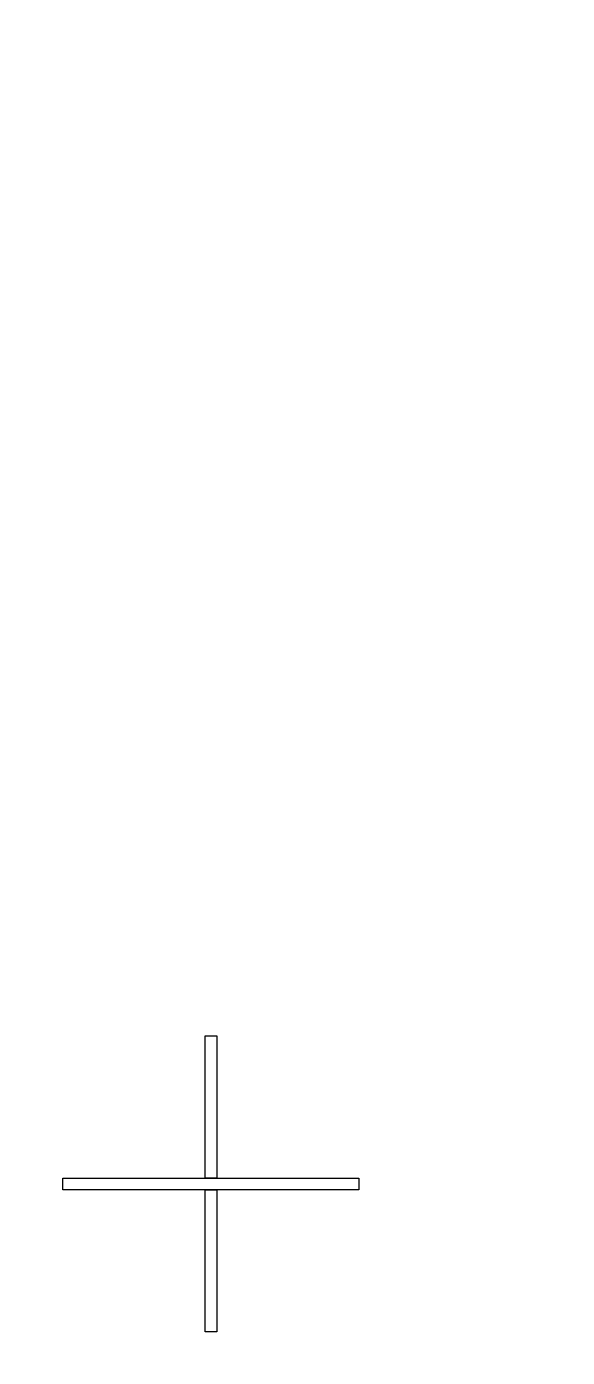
# Model space of a CAD drawing. Extents: x -50000 to 50000, y -50000 to 50000.
# Drawn here: x -17125 to -16759, y 16883 to 17782 of the extents above; entities that cross this region are included whole.
import ezdxf

# ---------------------------------------------------------------- set-up
doc = ezdxf.new("R2010")
doc.units = 0
doc.layers.add('FRAME', color=14, linetype='CONTINUOUS')
doc.layers.add('MARKERS', color=8, linetype='CONTINUOUS')

msp = doc.modelspace()

# ---------------------------------------------------------------- linework, layer by layer
at = {"layer": 'FRAME'}
for radius in [50000, 49000]:
    msp.add_circle((0, 0), radius, dxfattribs=at)
at = {"layer": 'MARKERS'}
for points in [[(-17004, 17004), (-17004, 17100), (-16996, 17100), (-16996, 17004)], [(-17100, 16996), (-17100, 17004), (-16900, 17004), (-16900, 16996)], [(-17004, 16900), (-17004, 16996), (-16996, 16996), (-16996, 16900)]]:
    msp.add_lwpolyline(points, close=True, dxfattribs=at)

doc.saveas('drawing.dxf')
